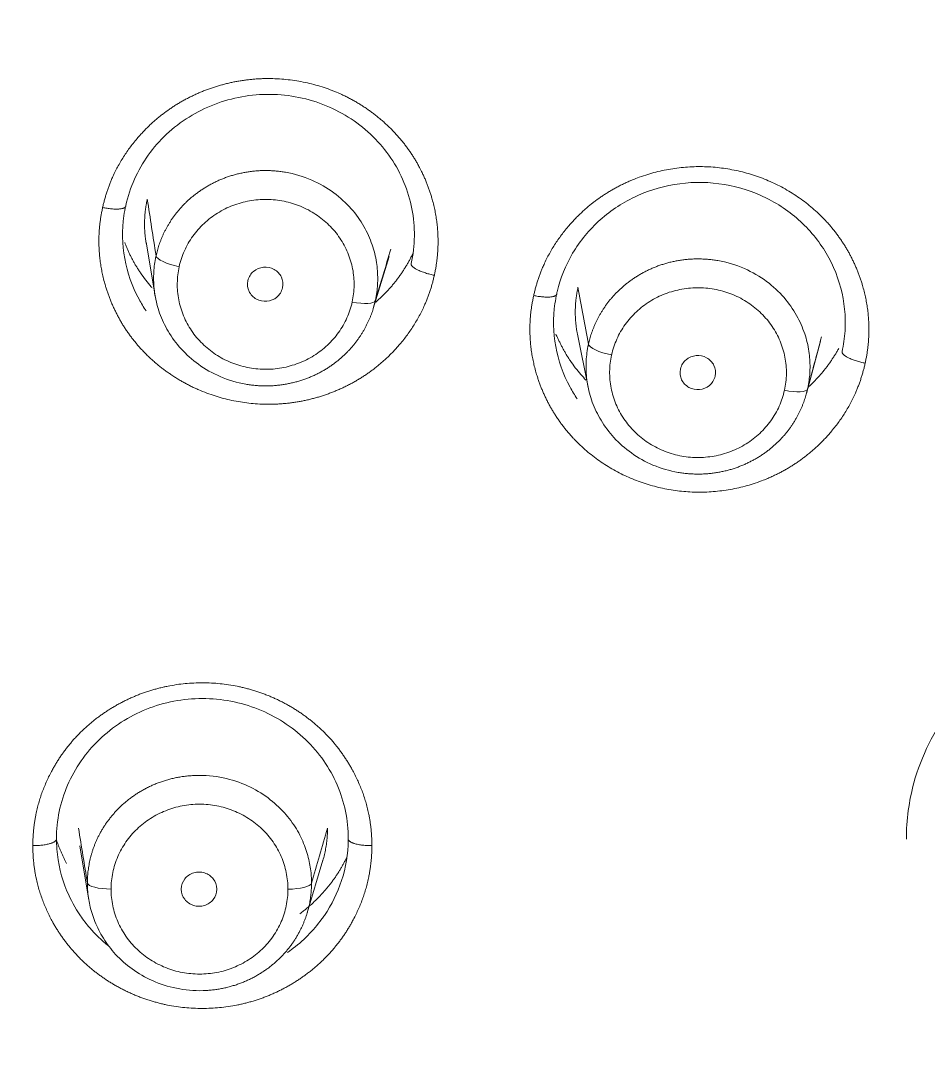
# Model space of a CAD drawing. Extents: x 19821 to 22981, y -91 to 2224.
# Drawn here: x 20704.32 to 20715.81, y 1210.34 to 1223.52 of the extents above; entities that cross this region are included whole.
import ezdxf

# ---------------------------------------------------------------- set-up
doc = ezdxf.new("R2010")
doc.units = 0
doc.header["$LTSCALE"] = 10
doc.header["$MEASUREMENT"] = 0
doc.layers.add('1', color=7, linetype='CONTINUOUS')

msp = doc.modelspace()

# ---------------------------------------------------------------- linework, layer by layer
at = {"layer": '1', "color": 7, "linetype": 'Continuous', "lineweight": 18}
for p, q in [((20705.91, 1220.718), (20706.025, 1220.041)), ((20708.787, 1219.88), (20708.987, 1220.539)), ((20711.373, 1219.554), (20711.508, 1218.884)), ((20714.273, 1218.804), (20714.45, 1219.465)), ((20705.072, 1213.069), (20705.187, 1212.382)), ((20707.95, 1212.22), (20708.151, 1212.888))]:
    msp.add_line(p, q, dxfattribs=at)
for centre, major_axis, ratio, start_param, end_param in [((20744.931, 1212.861), (62.577, 0), 0.961262, 0, 3.141593), ((20744.931, 1212.247), (-60.5, 0), 0.961262, 4.72417, 7.004197), ((20744.931, 1212.384), (60, 0), 0.961262, 1.582577, 4.712389), ((20744.931, 1212.384), (-59.925, 0), 0.961262, 4.712389, 7.853982), ((20706.33, 1220.492), (-0.293, 0.065), 0.269632, 0.104653, 1.630252), ((20708.521, 1220.044), (0.293, -0.065), 0.269584, 4.772093, 6.262793), ((20711.805, 1219.373), (-0.293, 0.065), 0.269639, 0.113299, 1.630275), ((20713.994, 1218.926), (0.293, -0.065), 0.269589, 4.772001, 6.271535), ((20705.468, 1212.605), (-0.3, 0), 0.275662, 0.045106, 1.570702), ((20707.707, 1212.605), (0.3, 0), 0.275614, 4.712542, 6.203247)]:
    msp.add_ellipse(centre, major_axis=major_axis, ratio=ratio, start_param=start_param, end_param=end_param, dxfattribs=at)
at = {"layer": '1', "color": 7, "linetype": 'Continuous', "lineweight": 13}
for centre, major_axis, start_param, end_param in [((20744.931, 1212.541), (61.963, 0), 1.570796, 3.141593), ((20744.931, 1212.247), (59.425, 0), 1.570796, 4.70194), ((20744.931, 1212.247), (57.948, 0), 1.579187, 4.712389), ((20744.931, 1212.291), (57.403, 0), 1.579486, 4.712389)]:
    msp.add_ellipse(centre, major_axis=major_axis, ratio=0.961262, start_param=start_param, end_param=end_param, dxfattribs=at)
at = {"layer": '1', "color": 7, "linetype": 'Continuous', "lineweight": 18}
for points, knots in [([(20682.032, 1218.028), (20682.032, 1219.263), (20682.071, 1220.483), (20682.223, 1222.886), (20682.335, 1224.071), (20682.627, 1226.401), (20682.806, 1227.546), (20683.225, 1229.796), (20683.464, 1230.9), (20683.999, 1233.064), (20684.293, 1234.124), (20684.931, 1236.198), (20685.275, 1237.212), (20686.005, 1239.192), (20686.391, 1240.159), (20687.201, 1242.044), (20687.625, 1242.962), (20688.505, 1244.75), (20688.961, 1245.62), (20689.899, 1247.311), (20690.381, 1248.132), (20691.368, 1249.726), (20691.873, 1250.499), (20692.899, 1251.997), (20693.42, 1252.723), (20694.476, 1254.126), (20695.01, 1254.805), (20696.086, 1256.116), (20696.629, 1256.749), (20697.718, 1257.971), (20698.265, 1258.56), (20699.087, 1259.41), (20699.497, 1259.828), (20699.976, 1260.301), (20700.216, 1260.534), (20700.335, 1260.65), (20700.395, 1260.708), (20700.425, 1260.736), (20700.44, 1260.751), (20700.447, 1260.758), (20700.451, 1260.762), (20700.453, 1260.763), (20700.454, 1260.764), (20700.454, 1260.765), (20700.454, 1260.765), (20700.455, 1260.765), (20700.455, 1260.765), (20701.928, 1262.181), (20703.472, 1263.524), (20706.686, 1266.053), (20708.356, 1267.239), (20711.804, 1269.445), (20713.582, 1270.464), (20717.228, 1272.327), (20719.096, 1273.171), (20722.903, 1274.676), (20724.843, 1275.337), (20728.773, 1276.474), (20730.764, 1276.949), (20734.778, 1277.709), (20736.802, 1277.995), (20740.862, 1278.375), (20742.898, 1278.47), (20744.931, 1278.47)], [0, 0, 0, 0, 0.03125, 0.03125, 0.0625, 0.0625, 0.09375, 0.09375, 0.125, 0.125, 0.15625, 0.15625, 0.1875, 0.1875, 0.21875, 0.21875, 0.25, 0.25, 0.28125, 0.28125, 0.3125, 0.3125, 0.34375, 0.34375, 0.375, 0.375, 0.40625, 0.40625, 0.4375, 0.4375, 0.46875, 0.46875, 0.484375, 0.492188, 0.496094, 0.498047, 0.499023, 0.499512, 0.499756, 0.499878, 0.499939, 0.499969, 0.499985, 0.499992, 0.499996, 0.499996, 0.5, 0.5, 0.5625, 0.5625, 0.625, 0.625, 0.6875, 0.6875, 0.75, 0.75, 0.8125, 0.8125, 0.875, 0.875, 0.9375, 0.9375, 1, 1, 1, 1]), ([(20705.654, 1221.185), (20705.679, 1221.299), (20705.716, 1221.41), (20705.811, 1221.623), (20705.87, 1221.726), (20706.007, 1221.917), (20706.085, 1222.007), (20706.258, 1222.169), (20706.353, 1222.242), (20706.556, 1222.369), (20706.664, 1222.422), (20706.888, 1222.509), (20707.005, 1222.541), (20707.243, 1222.584), (20707.364, 1222.594), (20707.606, 1222.591), (20707.726, 1222.578), (20707.963, 1222.53), (20708.079, 1222.495), (20708.301, 1222.403), (20708.407, 1222.347), (20708.607, 1222.216), (20708.7, 1222.14), (20708.868, 1221.974), (20708.944, 1221.883), (20709.076, 1221.688), (20709.132, 1221.585), (20709.221, 1221.369), (20709.255, 1221.257), (20709.299, 1221.028), (20709.31, 1220.912), (20709.307, 1220.679), (20709.293, 1220.563), (20709.268, 1220.45)], [0, 0, 0, 0, 0.0625, 0.0625, 0.125, 0.125, 0.1875, 0.1875, 0.25, 0.25, 0.3125, 0.3125, 0.375, 0.375, 0.4375, 0.4375, 0.5, 0.5, 0.5625, 0.5625, 0.625, 0.625, 0.6875, 0.6875, 0.75, 0.75, 0.8125, 0.8125, 0.875, 0.875, 0.9375, 0.9375, 1, 1, 1, 1]), ([(20708.813, 1219.978), (20708.814, 1219.984), (20708.817, 1219.995), (20708.82, 1220.012), (20708.823, 1220.029), (20708.826, 1220.046), (20708.838, 1220.119), (20708.849, 1220.259), (20708.834, 1220.47), (20708.778, 1220.696), (20708.673, 1220.928), (20708.512, 1221.155), (20708.289, 1221.358), (20708.007, 1221.521), (20707.771, 1221.591), (20707.618, 1221.615), (20707.559, 1221.621), (20707.501, 1221.626), (20707.443, 1221.627), (20707.385, 1221.627), (20707.328, 1221.625), (20707.272, 1221.62), (20707.217, 1221.613), (20707.162, 1221.604), (20707.109, 1221.594), (20707.056, 1221.581), (20707.004, 1221.567), (20706.954, 1221.551), (20706.905, 1221.533), (20706.857, 1221.514), (20706.81, 1221.493), (20706.764, 1221.471), (20706.72, 1221.448), (20706.677, 1221.423), (20706.636, 1221.398), (20706.596, 1221.371), (20706.557, 1221.343), (20706.52, 1221.315), (20706.484, 1221.285), (20706.449, 1221.255), (20706.416, 1221.224), (20706.385, 1221.192), (20706.355, 1221.16), (20706.326, 1221.127), (20706.299, 1221.094), (20706.273, 1221.061), (20706.248, 1221.027), (20706.225, 1220.993), (20706.203, 1220.958), (20706.183, 1220.924), (20706.164, 1220.889), (20706.146, 1220.855), (20706.129, 1220.82), (20706.114, 1220.786), (20706.099, 1220.751), (20706.086, 1220.717), (20706.074, 1220.683), (20706.063, 1220.649), (20706.054, 1220.615), (20706.045, 1220.581), (20706.04, 1220.559), (20706.037, 1220.548)], [0, 0, 0, 0, 0.004118, 0.008173, 0.012166, 0.016096, 0.019964, 0.064382, 0.113601, 0.167619, 0.226433, 0.290042, 0.358442, 0.43163, 0.509603, 0.522984, 0.536244, 0.549383, 0.562401, 0.575299, 0.588075, 0.600731, 0.613266, 0.62568, 0.637973, 0.650146, 0.662197, 0.674128, 0.685938, 0.697626, 0.709194, 0.720641, 0.731968, 0.743173, 0.754257, 0.765221, 0.776063, 0.786785, 0.797385, 0.807865, 0.818224, 0.828462, 0.838578, 0.848574, 0.858449, 0.868204, 0.877837, 0.887349, 0.89674, 0.90601, 0.91516, 0.924188, 0.933096, 0.941882, 0.950547, 0.959092, 0.967516, 0.975818, 0.984, 0.99206, 1, 1, 1, 1]), ([(20711.112, 1220.071), (20711.113, 1220.078), (20711.154, 1220.256), (20711.291, 1220.598), (20711.642, 1221.024), (20712.117, 1221.332), (20712.666, 1221.489), (20713.239, 1221.478), (20713.782, 1221.302), (20714.244, 1220.977), (20714.583, 1220.533), (20714.766, 1220.01), (20714.774, 1219.599), (20714.733, 1219.376), (20714.724, 1219.334)], [0, 0, 0, 0, 0.004006, 0.097881, 0.195244, 0.292934, 0.390567, 0.488215, 0.58585, 0.683515, 0.781115, 0.878793, 0.976719, 1, 1, 1, 1]), ([(20705.912, 1220.703), (20705.911, 1220.71), (20705.909, 1220.723), (20705.906, 1220.743), (20705.904, 1220.763), (20705.901, 1220.783), (20705.899, 1220.803), (20705.897, 1220.824), (20705.895, 1220.844), (20705.894, 1220.864), (20705.893, 1220.885), (20705.892, 1220.905), (20705.892, 1220.925), (20705.892, 1220.945), (20705.892, 1220.966), (20705.892, 1220.986), (20705.893, 1221.006), (20705.894, 1221.026), (20705.895, 1221.046), (20705.896, 1221.066), (20705.898, 1221.086), (20705.9, 1221.106), (20705.902, 1221.126), (20705.905, 1221.146), (20705.908, 1221.166), (20705.911, 1221.185), (20705.914, 1221.205), (20705.918, 1221.225), (20705.922, 1221.244), (20705.925, 1221.257), (20705.926, 1221.264)], [0, 0, 0, 0, 0.034651, 0.070942, 0.107191, 0.143399, 0.179566, 0.215691, 0.251775, 0.287817, 0.323818, 0.359778, 0.395697, 0.431574, 0.46741, 0.503205, 0.538958, 0.57467, 0.610341, 0.645971, 0.681559, 0.717106, 0.752612, 0.788077, 0.823501, 0.858883, 0.894224, 0.929524, 0.964782, 1, 1, 1, 1]), ([(20705.912, 1219.849), (20705.879, 1219.897), (20705.754, 1220.104), (20705.612, 1220.507), (20705.604, 1220.919), (20705.644, 1221.142), (20705.654, 1221.185)], [0, 0, 0, 0, 0.123085, 0.514038, 0.905951, 1, 1, 1, 1]), ([(20705.641, 1220.715), (20705.645, 1220.704), (20705.655, 1220.679), (20705.671, 1220.641), (20705.688, 1220.601), (20705.707, 1220.561), (20705.727, 1220.521), (20705.748, 1220.482), (20705.769, 1220.444), (20705.792, 1220.405), (20705.816, 1220.368), (20705.873, 1220.28), (20705.931, 1220.205), (20705.983, 1220.145), (20705.986, 1220.142)], [0, 0, 0, 0, 0.054255, 0.119519, 0.184936, 0.250505, 0.316226, 0.3821, 0.448126, 0.514305, 0.580635, 0.647119, 0.979977, 1, 1, 1, 1]), ([(20706.037, 1220.548), (20706.036, 1220.543), (20706.033, 1220.532), (20706.03, 1220.515), (20706.027, 1220.498), (20706.024, 1220.481), (20706.012, 1220.404), (20706.001, 1220.26), (20706.018, 1220.043), (20706.078, 1219.814), (20706.186, 1219.581), (20706.35, 1219.358), (20706.572, 1219.16), (20706.85, 1219.003), (20707.082, 1218.934), (20707.232, 1218.911), (20707.291, 1218.905), (20707.349, 1218.9), (20707.407, 1218.899), (20707.464, 1218.899), (20707.521, 1218.901), (20707.577, 1218.906), (20707.632, 1218.913), (20707.687, 1218.922), (20707.74, 1218.932), (20707.793, 1218.945), (20707.844, 1218.959), (20707.895, 1218.975), (20707.944, 1218.992), (20707.992, 1219.012), (20708.039, 1219.032), (20708.085, 1219.054), (20708.129, 1219.077), (20708.172, 1219.102), (20708.213, 1219.127), (20708.253, 1219.154), (20708.292, 1219.182), (20708.329, 1219.21), (20708.365, 1219.24), (20708.4, 1219.27), (20708.433, 1219.301), (20708.464, 1219.333), (20708.494, 1219.365), (20708.523, 1219.398), (20708.551, 1219.431), (20708.577, 1219.464), (20708.601, 1219.498), (20708.624, 1219.532), (20708.646, 1219.567), (20708.667, 1219.601), (20708.686, 1219.636), (20708.704, 1219.67), (20708.721, 1219.705), (20708.736, 1219.74), (20708.751, 1219.774), (20708.764, 1219.809), (20708.776, 1219.843), (20708.787, 1219.877), (20708.796, 1219.911), (20708.805, 1219.944), (20708.81, 1219.967), (20708.813, 1219.978)], [0, 0, 0, 0, 0.00393, 0.007893, 0.011888, 0.015916, 0.019977, 0.066354, 0.116973, 0.17183, 0.230923, 0.294249, 0.361804, 0.433585, 0.509587, 0.522939, 0.536172, 0.549285, 0.562279, 0.575152, 0.587907, 0.600541, 0.613056, 0.625451, 0.637727, 0.649883, 0.661919, 0.673836, 0.685633, 0.697311, 0.708868, 0.720307, 0.731625, 0.742824, 0.753904, 0.764864, 0.775704, 0.786424, 0.797026, 0.807507, 0.817869, 0.828111, 0.838234, 0.848237, 0.858121, 0.867885, 0.877529, 0.887054, 0.89646, 0.905745, 0.914912, 0.923959, 0.932886, 0.941693, 0.950381, 0.95895, 0.967399, 0.975729, 0.983939, 0.992029, 1, 1, 1, 1]), ([(20708.817, 1219.958), (20708.818, 1219.959), (20708.825, 1219.965), (20708.838, 1219.976), (20708.855, 1219.992), (20708.872, 1220.008), (20708.89, 1220.024), (20708.906, 1220.04), (20708.923, 1220.057), (20708.939, 1220.074), (20708.955, 1220.09), (20708.971, 1220.107), (20708.987, 1220.125), (20709.002, 1220.142), (20709.018, 1220.16), (20709.033, 1220.177), (20709.047, 1220.195), (20709.062, 1220.213), (20709.076, 1220.231), (20709.09, 1220.249), (20709.104, 1220.268), (20709.117, 1220.286), (20709.131, 1220.305), (20709.144, 1220.324), (20709.157, 1220.342), (20709.169, 1220.361), (20709.181, 1220.381), (20709.193, 1220.4), (20709.205, 1220.419), (20709.217, 1220.439), (20709.228, 1220.458), (20709.239, 1220.478), (20709.25, 1220.498), (20709.26, 1220.518), (20709.27, 1220.538), (20709.28, 1220.557), (20709.286, 1220.569), (20709.289, 1220.575)], [0, 0, 0, 0, 0.004669, 0.03462, 0.064537, 0.094419, 0.124266, 0.154079, 0.183858, 0.213601, 0.243311, 0.272985, 0.302625, 0.332231, 0.361801, 0.391337, 0.420839, 0.450306, 0.479738, 0.509136, 0.538499, 0.567827, 0.597121, 0.62638, 0.655605, 0.684795, 0.71395, 0.74307, 0.772156, 0.801207, 0.830224, 0.859206, 0.888153, 0.917065, 0.945943, 0.974786, 1, 1, 1, 1]), ([(20714.287, 1218.86), (20714.288, 1218.866), (20714.291, 1218.878), (20714.294, 1218.895), (20714.297, 1218.912), (20714.3, 1218.929), (20714.312, 1219), (20714.323, 1219.137), (20714.309, 1219.345), (20714.255, 1219.569), (20714.152, 1219.801), (20713.992, 1220.029), (20713.77, 1220.235), (20713.486, 1220.4), (20713.247, 1220.472), (20713.092, 1220.496), (20713.034, 1220.502), (20712.975, 1220.506), (20712.917, 1220.508), (20712.86, 1220.508), (20712.803, 1220.505), (20712.747, 1220.5), (20712.692, 1220.494), (20712.637, 1220.485), (20712.584, 1220.474), (20712.531, 1220.462), (20712.479, 1220.447), (20712.429, 1220.431), (20712.38, 1220.414), (20712.332, 1220.394), (20712.285, 1220.374), (20712.239, 1220.352), (20712.195, 1220.328), (20712.152, 1220.304), (20712.111, 1220.278), (20712.071, 1220.251), (20712.032, 1220.224), (20711.995, 1220.195), (20711.959, 1220.166), (20711.925, 1220.135), (20711.892, 1220.104), (20711.86, 1220.073), (20711.83, 1220.04), (20711.801, 1220.008), (20711.774, 1219.975), (20711.748, 1219.941), (20711.724, 1219.907), (20711.7, 1219.873), (20711.679, 1219.839), (20711.658, 1219.804), (20711.639, 1219.77), (20711.621, 1219.735), (20711.604, 1219.701), (20711.589, 1219.666), (20711.575, 1219.632), (20711.562, 1219.597), (20711.55, 1219.563), (20711.539, 1219.529), (20711.529, 1219.495), (20711.52, 1219.462), (20711.515, 1219.44), (20711.512, 1219.429)], [0, 0, 0, 0, 0.004261, 0.008394, 0.012398, 0.016275, 0.020023, 0.063382, 0.111845, 0.165408, 0.224069, 0.287823, 0.356668, 0.430599, 0.509612, 0.522989, 0.536244, 0.54938, 0.562394, 0.575288, 0.588061, 0.600714, 0.613245, 0.625657, 0.637947, 0.650117, 0.662166, 0.674094, 0.685902, 0.697589, 0.709155, 0.7206, 0.731925, 0.743129, 0.754212, 0.765175, 0.776017, 0.786738, 0.797338, 0.807818, 0.818177, 0.828415, 0.838533, 0.848529, 0.858405, 0.868161, 0.877795, 0.887309, 0.896702, 0.905974, 0.915126, 0.924157, 0.933067, 0.941856, 0.950525, 0.959072, 0.967499, 0.975806, 0.983991, 0.992056, 1, 1, 1, 1]), ([(20711.369, 1218.735), (20711.337, 1218.783), (20711.211, 1218.99), (20711.07, 1219.394), (20711.062, 1219.805), (20711.102, 1220.028), (20711.112, 1220.071)], [0, 0, 0, 0, 0.123662, 0.514519, 0.906362, 1, 1, 1, 1]), ([(20711.374, 1219.547), (20711.374, 1219.547), (20711.373, 1219.554), (20711.37, 1219.568), (20711.366, 1219.588), (20711.363, 1219.608), (20711.36, 1219.629), (20711.357, 1219.649), (20711.355, 1219.669), (20711.353, 1219.689), (20711.351, 1219.71), (20711.349, 1219.73), (20711.348, 1219.75), (20711.347, 1219.77), (20711.346, 1219.791), (20711.346, 1219.811), (20711.345, 1219.831), (20711.346, 1219.851), (20711.346, 1219.872), (20711.347, 1219.892), (20711.348, 1219.912), (20711.349, 1219.932), (20711.35, 1219.952), (20711.352, 1219.972), (20711.354, 1219.992), (20711.356, 1220.012), (20711.359, 1220.032), (20711.362, 1220.051), (20711.365, 1220.071), (20711.368, 1220.091), (20711.372, 1220.11), (20711.376, 1220.13), (20711.379, 1220.143), (20711.38, 1220.149)], [0, 0, 0, 0, 0.000765, 0.03463, 0.068456, 0.102244, 0.135994, 0.169705, 0.203377, 0.237011, 0.270607, 0.304165, 0.337684, 0.371164, 0.404606, 0.43801, 0.471375, 0.504702, 0.537991, 0.571241, 0.604452, 0.637626, 0.670761, 0.703857, 0.736915, 0.769935, 0.802917, 0.83586, 0.868765, 0.901631, 0.934459, 0.967249, 1, 1, 1, 1]), ([(20711.101, 1219.555), (20711.104, 1219.547), (20711.113, 1219.525), (20711.129, 1219.491), (20711.148, 1219.451), (20711.167, 1219.411), (20711.188, 1219.372), (20711.21, 1219.334), (20711.232, 1219.295), (20711.256, 1219.257), (20711.313, 1219.17), (20711.387, 1219.074), (20711.458, 1218.996), (20711.48, 1218.973)], [0, 0, 0, 0, 0.037461, 0.100649, 0.163986, 0.227474, 0.291113, 0.354903, 0.418843, 0.482933, 0.547175, 0.867774, 1, 1, 1, 1]), ([(20711.512, 1219.429), (20711.511, 1219.423), (20711.509, 1219.412), (20711.506, 1219.396), (20711.502, 1219.379), (20711.499, 1219.362), (20711.487, 1219.283), (20711.476, 1219.136), (20711.495, 1218.916), (20711.556, 1218.686), (20711.667, 1218.454), (20711.832, 1218.233), (20712.054, 1218.037), (20712.33, 1217.883), (20712.558, 1217.816), (20712.707, 1217.793), (20712.766, 1217.787), (20712.824, 1217.783), (20712.882, 1217.781), (20712.939, 1217.781), (20712.996, 1217.784), (20713.052, 1217.788), (20713.107, 1217.795), (20713.162, 1217.804), (20713.215, 1217.815), (20713.268, 1217.827), (20713.319, 1217.841), (20713.369, 1217.857), (20713.419, 1217.875), (20713.467, 1217.894), (20713.514, 1217.915), (20713.559, 1217.937), (20713.603, 1217.96), (20713.646, 1217.984), (20713.688, 1218.01), (20713.728, 1218.037), (20713.766, 1218.064), (20713.804, 1218.093), (20713.84, 1218.123), (20713.874, 1218.153), (20713.907, 1218.184), (20713.939, 1218.215), (20713.969, 1218.248), (20713.997, 1218.28), (20714.025, 1218.313), (20714.051, 1218.347), (20714.075, 1218.381), (20714.098, 1218.415), (20714.12, 1218.449), (20714.141, 1218.484), (20714.16, 1218.518), (20714.178, 1218.553), (20714.195, 1218.588), (20714.21, 1218.622), (20714.225, 1218.657), (20714.238, 1218.691), (20714.25, 1218.725), (20714.261, 1218.759), (20714.27, 1218.793), (20714.279, 1218.827), (20714.284, 1218.849), (20714.287, 1218.86)], [0, 0, 0, 0, 0.003868, 0.007805, 0.01181, 0.015885, 0.020029, 0.067453, 0.118817, 0.17412, 0.233359, 0.296531, 0.363634, 0.434665, 0.50962, 0.522975, 0.536211, 0.549327, 0.562323, 0.575199, 0.587955, 0.600592, 0.613109, 0.625506, 0.637783, 0.64994, 0.661978, 0.673896, 0.685694, 0.697372, 0.708931, 0.72037, 0.731689, 0.742888, 0.753967, 0.764927, 0.775767, 0.786487, 0.797088, 0.807568, 0.817929, 0.82817, 0.838292, 0.848293, 0.858175, 0.867937, 0.87758, 0.887103, 0.896505, 0.905789, 0.914952, 0.923996, 0.932919, 0.941724, 0.950408, 0.958973, 0.967418, 0.975743, 0.983948, 0.992034, 1, 1, 1, 1]), ([(20714.297, 1218.883), (20714.302, 1218.887), (20714.312, 1218.897), (20714.328, 1218.912), (20714.344, 1218.928), (20714.361, 1218.945), (20714.377, 1218.961), (20714.394, 1218.978), (20714.409, 1218.995), (20714.425, 1219.012), (20714.441, 1219.03), (20714.456, 1219.047), (20714.471, 1219.065), (20714.485, 1219.083), (20714.5, 1219.101), (20714.514, 1219.119), (20714.528, 1219.137), (20714.542, 1219.155), (20714.555, 1219.174), (20714.569, 1219.192), (20714.582, 1219.211), (20714.594, 1219.23), (20714.607, 1219.249), (20714.619, 1219.268), (20714.631, 1219.287), (20714.643, 1219.307), (20714.655, 1219.326), (20714.666, 1219.346), (20714.675, 1219.362), (20714.68, 1219.371), (20714.682, 1219.374)], [0, 0, 0, 0, 0.029363, 0.066598, 0.103792, 0.140944, 0.178054, 0.215122, 0.252149, 0.289133, 0.326076, 0.362977, 0.399836, 0.436653, 0.473429, 0.510162, 0.546854, 0.583504, 0.620112, 0.656678, 0.693202, 0.729685, 0.766125, 0.802524, 0.838881, 0.875196, 0.911469, 0.9477, 0.983889, 1, 1, 1, 1]), ([(20718.326, 1215.901), (20718.194, 1215.916), (20717.702, 1215.929), (20716.876, 1215.578), (20716.051, 1214.866), (20715.616, 1213.983), (20715.539, 1213.402), (20715.538, 1213.156)], [0, 0, 0, 0, 0.08817, 0.336361, 0.584546, 0.832022, 1, 1, 1, 1]), ([(20704.776, 1213.16), (20704.776, 1213.276), (20704.788, 1213.392), (20704.835, 1213.62), (20704.871, 1213.732), (20704.963, 1213.947), (20705.02, 1214.05), (20705.155, 1214.243), (20705.232, 1214.333), (20705.403, 1214.498), (20705.497, 1214.572), (20705.698, 1214.701), (20705.805, 1214.756), (20706.028, 1214.846), (20706.144, 1214.88), (20706.382, 1214.925), (20706.503, 1214.937), (20706.744, 1214.937), (20706.865, 1214.926), (20707.102, 1214.881), (20707.219, 1214.847), (20707.442, 1214.758), (20707.549, 1214.703), (20707.75, 1214.574), (20707.844, 1214.5), (20708.015, 1214.336), (20708.093, 1214.246), (20708.227, 1214.053), (20708.284, 1213.95), (20708.377, 1213.735), (20708.412, 1213.623), (20708.459, 1213.395), (20708.471, 1213.279), (20708.471, 1213.163)], [0, 0, 0, 0, 0.0625, 0.0625, 0.125, 0.125, 0.1875, 0.1875, 0.25, 0.25, 0.3125, 0.3125, 0.375, 0.375, 0.4375, 0.4375, 0.5, 0.5, 0.5625, 0.5625, 0.625, 0.625, 0.6875, 0.6875, 0.75, 0.75, 0.8125, 0.8125, 0.875, 0.875, 0.9375, 0.9375, 1, 1, 1, 1]), ([(20708.006, 1212.598), (20708.006, 1212.604), (20708.006, 1212.616), (20708.006, 1212.633), (20708.005, 1212.65), (20708.004, 1212.667), (20708, 1212.741), (20707.981, 1212.88), (20707.92, 1213.083), (20707.817, 1213.294), (20707.664, 1213.5), (20707.457, 1213.689), (20707.196, 1213.844), (20706.884, 1213.946), (20706.638, 1213.968), (20706.483, 1213.96), (20706.424, 1213.955), (20706.366, 1213.948), (20706.309, 1213.938), (20706.253, 1213.926), (20706.198, 1213.912), (20706.144, 1213.896), (20706.092, 1213.879), (20706.04, 1213.859), (20705.99, 1213.838), (20705.941, 1213.815), (20705.894, 1213.791), (20705.848, 1213.765), (20705.804, 1213.738), (20705.761, 1213.71), (20705.719, 1213.68), (20705.68, 1213.649), (20705.641, 1213.618), (20705.605, 1213.585), (20705.57, 1213.552), (20705.536, 1213.518), (20705.505, 1213.483), (20705.474, 1213.447), (20705.446, 1213.411), (20705.418, 1213.375), (20705.393, 1213.338), (20705.369, 1213.301), (20705.346, 1213.263), (20705.325, 1213.225), (20705.306, 1213.188), (20705.288, 1213.15), (20705.271, 1213.112), (20705.256, 1213.074), (20705.242, 1213.036), (20705.229, 1212.998), (20705.218, 1212.96), (20705.208, 1212.923), (20705.199, 1212.886), (20705.192, 1212.849), (20705.185, 1212.812), (20705.18, 1212.776), (20705.175, 1212.74), (20705.172, 1212.705), (20705.17, 1212.67), (20705.168, 1212.635), (20705.168, 1212.612), (20705.168, 1212.601)], [0, 0, 0, 0, 0.004118, 0.008173, 0.012166, 0.016096, 0.019964, 0.064382, 0.113601, 0.167619, 0.226433, 0.290042, 0.358442, 0.43163, 0.509603, 0.522984, 0.536244, 0.549383, 0.562401, 0.575299, 0.588075, 0.600731, 0.613266, 0.62568, 0.637973, 0.650146, 0.662197, 0.674128, 0.685938, 0.697626, 0.709194, 0.720641, 0.731968, 0.743173, 0.754257, 0.765221, 0.776063, 0.786785, 0.797385, 0.807865, 0.818224, 0.828462, 0.838578, 0.848574, 0.85845, 0.868204, 0.877837, 0.887349, 0.89674, 0.90601, 0.91516, 0.924188, 0.933096, 0.941882, 0.950547, 0.959092, 0.967516, 0.975818, 0.984, 0.99206, 1, 1, 1, 1]), ([(20708.208, 1213.294), (20708.208, 1213.282), (20708.208, 1213.257), (20708.207, 1213.22), (20708.204, 1213.182), (20708.201, 1213.145), (20708.197, 1213.108), (20708.191, 1213.07), (20708.185, 1213.033), (20708.178, 1212.996), (20708.17, 1212.959), (20708.16, 1212.922), (20708.152, 1212.893), (20708.148, 1212.877), (20708.146, 1212.872)], [0, 0, 0, 0, 0.086963, 0.174118, 0.261464, 0.349003, 0.436733, 0.524655, 0.612768, 0.701073, 0.78957, 0.878258, 0.967138, 1, 1, 1, 1]), ([(20705.08, 1212.185), (20705.012, 1212.284), (20704.867, 1212.551), (20704.785, 1212.89), (20704.776, 1213.116), (20704.776, 1213.16)], [0, 0, 0, 0, 0.34327, 0.87305, 1, 1, 1, 1]), ([(20704.78, 1213.134), (20704.781, 1213.131), (20704.786, 1213.116), (20704.796, 1213.088), (20704.811, 1213.05), (20704.826, 1213.012), (20704.842, 1212.974), (20704.859, 1212.936), (20704.877, 1212.899), (20704.892, 1212.869), (20704.901, 1212.852), (20704.904, 1212.847)], [0, 0, 0, 0, 0.025547, 0.155945, 0.286634, 0.417612, 0.54888, 0.680438, 0.812285, 0.944423, 1, 1, 1, 1]), ([(20708.471, 1213.163), (20708.471, 1213.157), (20708.47, 1212.976), (20708.414, 1212.633), (20708.262, 1212.325), (20708.169, 1212.189)], [0, 0, 0, 0, 0.018045, 0.524206, 1, 1, 1, 1]), ([(20707.856, 1212.209), (20707.873, 1212.222), (20707.896, 1212.239), (20707.924, 1212.262), (20707.942, 1212.276), (20707.96, 1212.291), (20707.977, 1212.306), (20707.995, 1212.321), (20708.012, 1212.336), (20708.029, 1212.352), (20708.045, 1212.368), (20708.062, 1212.383), (20708.078, 1212.399), (20708.094, 1212.416), (20708.11, 1212.432), (20708.126, 1212.448), (20708.141, 1212.465), (20708.156, 1212.482), (20708.171, 1212.499), (20708.186, 1212.516), (20708.2, 1212.533), (20708.214, 1212.55), (20708.228, 1212.568), (20708.242, 1212.585), (20708.256, 1212.603), (20708.269, 1212.621), (20708.282, 1212.639), (20708.295, 1212.657), (20708.308, 1212.675), (20708.32, 1212.693), (20708.332, 1212.711), (20708.344, 1212.73), (20708.356, 1212.749), (20708.367, 1212.767), (20708.378, 1212.786), (20708.389, 1212.805), (20708.4, 1212.824), (20708.41, 1212.843), (20708.42, 1212.862), (20708.43, 1212.881), (20708.44, 1212.901), (20708.448, 1212.917), (20708.453, 1212.927), (20708.455, 1212.931)], [0, 0, 0, 0, 0.066227, 0.090486, 0.114711, 0.138903, 0.163061, 0.187185, 0.211276, 0.235334, 0.259358, 0.283349, 0.307306, 0.33123, 0.35512, 0.378976, 0.402799, 0.426589, 0.450345, 0.474067, 0.497756, 0.521412, 0.545033, 0.568622, 0.592176, 0.615698, 0.639185, 0.662639, 0.68606, 0.709447, 0.7328, 0.75612, 0.779406, 0.802658, 0.825877, 0.849063, 0.872215, 0.895333, 0.918418, 0.941469, 0.964486, 0.98747, 1, 1, 1, 1]), ([(20705.168, 1212.601), (20705.168, 1212.596), (20705.168, 1212.584), (20705.169, 1212.567), (20705.169, 1212.55), (20705.17, 1212.533), (20705.174, 1212.455), (20705.195, 1212.312), (20705.259, 1212.103), (20705.367, 1211.891), (20705.523, 1211.685), (20705.732, 1211.5), (20705.992, 1211.35), (20706.298, 1211.252), (20706.539, 1211.231), (20706.691, 1211.239), (20706.75, 1211.244), (20706.807, 1211.252), (20706.864, 1211.261), (20706.92, 1211.273), (20706.975, 1211.287), (20707.029, 1211.303), (20707.082, 1211.32), (20707.133, 1211.34), (20707.183, 1211.361), (20707.232, 1211.384), (20707.279, 1211.408), (20707.325, 1211.434), (20707.369, 1211.461), (20707.412, 1211.489), (20707.454, 1211.518), (20707.493, 1211.549), (20707.532, 1211.581), (20707.568, 1211.613), (20707.603, 1211.646), (20707.637, 1211.681), (20707.669, 1211.715), (20707.699, 1211.751), (20707.728, 1211.787), (20707.755, 1211.823), (20707.781, 1211.86), (20707.805, 1211.897), (20707.827, 1211.935), (20707.848, 1211.973), (20707.868, 1212.011), (20707.886, 1212.049), (20707.903, 1212.087), (20707.918, 1212.125), (20707.932, 1212.163), (20707.945, 1212.2), (20707.956, 1212.238), (20707.966, 1212.276), (20707.975, 1212.313), (20707.983, 1212.35), (20707.989, 1212.387), (20707.994, 1212.423), (20707.999, 1212.459), (20708.002, 1212.494), (20708.004, 1212.529), (20708.006, 1212.564), (20708.006, 1212.587), (20708.006, 1212.598)], [0, 0, 0, 0, 0.00393, 0.007893, 0.011888, 0.015916, 0.019977, 0.066354, 0.116973, 0.17183, 0.230923, 0.294249, 0.361804, 0.433585, 0.509587, 0.522939, 0.536172, 0.549285, 0.562279, 0.575152, 0.587907, 0.600541, 0.613056, 0.625451, 0.637727, 0.649883, 0.661919, 0.673836, 0.685633, 0.697311, 0.708868, 0.720307, 0.731625, 0.742824, 0.753904, 0.764864, 0.775704, 0.786424, 0.797026, 0.807507, 0.817869, 0.828111, 0.838234, 0.848237, 0.858121, 0.867885, 0.877529, 0.887054, 0.89646, 0.905745, 0.914912, 0.923958, 0.932886, 0.941693, 0.950381, 0.95895, 0.967399, 0.975729, 0.983939, 0.992029, 1, 1, 1, 1])]:
    msp.add_open_spline(points, degree=3, knots=knots, dxfattribs=at)
at = {"layer": '1', "color": 7, "linetype": 'Continuous', "lineweight": 13}
for points, degree, knots in [([(20705.361, 1221.159), (20705.449, 1221.56), (20705.809, 1222.062), (20706.112, 1222.348), (20706.465, 1222.569), (20706.859, 1222.72), (20707.067, 1222.758), (20707.487, 1222.833), (20708.33, 1222.661), (20708.684, 1222.425), (20708.857, 1222.309), (20709.151, 1222.018), (20709.379, 1221.678), (20709.457, 1221.487), (20709.534, 1221.299), (20709.649, 1220.701), (20709.561, 1220.3)], 2, [0, 0, 0, 0.125, 0.1875, 0.25, 0.3125, 0.375, 0.375, 0.5, 0.625, 0.625, 0.6875, 0.75, 0.8125, 0.8125, 0.875, 1, 1, 1]), ([(20710.819, 1220.043), (20710.907, 1220.445), (20711.268, 1220.947), (20711.571, 1221.233), (20711.748, 1221.344), (20712.105, 1221.567), (20712.948, 1221.717), (20713.782, 1221.546), (20714.487, 1221.08), (20714.718, 1220.737), (20714.832, 1220.568), (20714.91, 1220.377), (20714.988, 1220.19), (20715.106, 1219.589), (20715.016, 1219.186)], 2, [0, 0, 0, 0.125, 0.1875, 0.25, 0.25, 0.375, 0.5, 0.625, 0.75, 0.75, 0.8125, 0.8125, 0.875, 1, 1, 1]), ([(20706.33, 1220.409), (20706.345, 1220.478), (20706.368, 1220.546), (20706.426, 1220.675), (20706.461, 1220.737), (20706.544, 1220.853), (20706.592, 1220.907), (20706.697, 1221.005), (20706.754, 1221.05), (20706.877, 1221.126), (20706.942, 1221.159), (20707.079, 1221.211), (20707.149, 1221.231), (20707.293, 1221.256), (20707.367, 1221.262), (20707.513, 1221.261), (20707.586, 1221.253), (20707.73, 1221.223), (20707.8, 1221.202), (20707.935, 1221.146), (20707.999, 1221.112), (20708.12, 1221.032), (20708.176, 1220.987), (20708.278, 1220.886), (20708.324, 1220.831), (20708.404, 1220.712), (20708.438, 1220.65), (20708.492, 1220.519), (20708.513, 1220.451), (20708.54, 1220.312), (20708.546, 1220.242), (20708.544, 1220.101), (20708.536, 1220.031), (20708.521, 1219.962)], 3, [0, 0, 0, 0, 0.0625, 0.0625, 0.125, 0.125, 0.1875, 0.1875, 0.25, 0.25, 0.3125, 0.3125, 0.375, 0.375, 0.4375, 0.4375, 0.5, 0.5, 0.5625, 0.5625, 0.625, 0.625, 0.6875, 0.6875, 0.75, 0.75, 0.8125, 0.8125, 0.875, 0.875, 0.9375, 0.9375, 1, 1, 1, 1]), ([(20709.561, 1220.3), (20709.472, 1219.899), (20709.112, 1219.397), (20708.809, 1219.111), (20708.456, 1218.89), (20708.063, 1218.739), (20707.855, 1218.701), (20707.435, 1218.626), (20706.592, 1218.798), (20706.238, 1219.034), (20706.064, 1219.149), (20705.77, 1219.441), (20705.543, 1219.781), (20705.465, 1219.972), (20705.388, 1220.16), (20705.272, 1220.758), (20705.361, 1221.159)], 2, [0, 0, 0, 0.125, 0.1875, 0.25, 0.3125, 0.375, 0.375, 0.5, 0.625, 0.625, 0.6875, 0.75, 0.8125, 0.8125, 0.875, 1, 1, 1]), ([(20708.521, 1219.962), (20708.505, 1219.893), (20708.483, 1219.825), (20708.425, 1219.696), (20708.39, 1219.634), (20708.307, 1219.518), (20708.259, 1219.464), (20708.154, 1219.365), (20708.097, 1219.321), (20707.974, 1219.245), (20707.908, 1219.212), (20707.772, 1219.16), (20707.701, 1219.14), (20707.557, 1219.114), (20707.484, 1219.108), (20707.337, 1219.11), (20707.264, 1219.118), (20707.121, 1219.147), (20707.051, 1219.169), (20706.916, 1219.224), (20706.852, 1219.259), (20706.731, 1219.338), (20706.675, 1219.384), (20706.572, 1219.485), (20706.526, 1219.54), (20706.447, 1219.658), (20706.413, 1219.721), (20706.358, 1219.852), (20706.338, 1219.92), (20706.311, 1220.059), (20706.305, 1220.129), (20706.307, 1220.27), (20706.315, 1220.34), (20706.33, 1220.409)], 3, [0, 0, 0, 0, 0.0625, 0.0625, 0.125, 0.125, 0.1875, 0.1875, 0.25, 0.25, 0.3125, 0.3125, 0.375, 0.375, 0.4375, 0.4375, 0.5, 0.5, 0.5625, 0.5625, 0.625, 0.625, 0.6875, 0.6875, 0.75, 0.75, 0.8125, 0.8125, 0.875, 0.875, 0.9375, 0.9375, 1, 1, 1, 1]), ([(20711.805, 1219.29), (20711.821, 1219.359), (20711.843, 1219.427), (20711.901, 1219.556), (20711.936, 1219.618), (20712.019, 1219.734), (20712.067, 1219.788), (20712.172, 1219.886), (20712.229, 1219.931), (20712.352, 1220.007), (20712.417, 1220.04), (20712.553, 1220.092), (20712.624, 1220.112), (20712.768, 1220.137), (20712.841, 1220.143), (20712.988, 1220.141), (20713.061, 1220.134), (20713.204, 1220.104), (20713.274, 1220.083), (20713.409, 1220.027), (20713.473, 1219.993), (20713.594, 1219.913), (20713.65, 1219.868), (20713.752, 1219.767), (20713.798, 1219.712), (20713.878, 1219.594), (20713.912, 1219.531), (20713.966, 1219.4), (20713.987, 1219.332), (20714.013, 1219.194), (20714.02, 1219.123), (20714.018, 1218.982), (20714.009, 1218.912), (20713.994, 1218.843)], 3, [0, 0, 0, 0, 0.0625, 0.0625, 0.125, 0.125, 0.1875, 0.1875, 0.25, 0.25, 0.3125, 0.3125, 0.375, 0.375, 0.4375, 0.4375, 0.5, 0.5, 0.5625, 0.5625, 0.625, 0.625, 0.6875, 0.6875, 0.75, 0.75, 0.8125, 0.8125, 0.875, 0.875, 0.9375, 0.9375, 1, 1, 1, 1]), ([(20715.016, 1219.186), (20714.928, 1218.784), (20714.567, 1218.282), (20714.264, 1217.996), (20714.087, 1217.885), (20713.73, 1217.662), (20712.887, 1217.512), (20712.053, 1217.683), (20711.348, 1218.149), (20711.117, 1218.492), (20711.003, 1218.661), (20710.924, 1218.852), (20710.847, 1219.039), (20710.729, 1219.64), (20710.819, 1220.043)], 2, [0, 0, 0, 0.125, 0.1875, 0.25, 0.25, 0.375, 0.5, 0.625, 0.75, 0.75, 0.8125, 0.8125, 0.875, 1, 1, 1]), ([(20713.994, 1218.843), (20713.979, 1218.774), (20713.957, 1218.707), (20713.899, 1218.578), (20713.863, 1218.516), (20713.78, 1218.4), (20713.733, 1218.346), (20713.628, 1218.247), (20713.571, 1218.203), (20713.448, 1218.126), (20713.382, 1218.094), (20713.246, 1218.042), (20713.176, 1218.022), (20713.032, 1217.997), (20712.958, 1217.99), (20712.812, 1217.992), (20712.739, 1218), (20712.596, 1218.029), (20712.525, 1218.051), (20712.391, 1218.106), (20712.326, 1218.141), (20712.206, 1218.22), (20712.149, 1218.266), (20712.047, 1218.367), (20712.001, 1218.422), (20711.922, 1218.54), (20711.888, 1218.603), (20711.833, 1218.734), (20711.813, 1218.802), (20711.786, 1218.94), (20711.78, 1219.011), (20711.782, 1219.151), (20711.79, 1219.222), (20711.805, 1219.29)], 3, [0, 0, 0, 0, 0.0625, 0.0625, 0.125, 0.125, 0.1875, 0.1875, 0.25, 0.25, 0.3125, 0.3125, 0.375, 0.375, 0.4375, 0.4375, 0.5, 0.5, 0.5625, 0.5625, 0.625, 0.625, 0.6875, 0.6875, 0.75, 0.75, 0.8125, 0.8125, 0.875, 0.875, 0.9375, 0.9375, 1, 1, 1, 1]), ([(20704.477, 1213.073), (20704.477, 1213.484), (20704.72, 1214.047), (20704.954, 1214.387), (20705.252, 1214.674), (20705.604, 1214.9), (20705.799, 1214.979), (20706.194, 1215.137), (20707.056, 1215.136), (20707.453, 1214.976), (20707.648, 1214.898), (20707.998, 1214.671), (20708.295, 1214.385), (20708.412, 1214.213), (20708.528, 1214.044), (20708.771, 1213.483), (20708.77, 1213.073)], 2, [0, 0, 0, 0.125, 0.1875, 0.25, 0.3125, 0.375, 0.375, 0.5, 0.625, 0.625, 0.6875, 0.75, 0.8125, 0.8125, 0.875, 1, 1, 1]), ([(20705.468, 1212.522), (20705.468, 1212.593), (20705.475, 1212.663), (20705.504, 1212.801), (20705.525, 1212.869), (20705.581, 1212.999), (20705.616, 1213.061), (20705.697, 1213.179), (20705.744, 1213.233), (20705.848, 1213.333), (20705.905, 1213.378), (20706.026, 1213.456), (20706.091, 1213.489), (20706.227, 1213.543), (20706.297, 1213.564), (20706.441, 1213.591), (20706.514, 1213.598), (20706.661, 1213.598), (20706.734, 1213.591), (20706.878, 1213.564), (20706.948, 1213.543), (20707.084, 1213.489), (20707.149, 1213.456), (20707.27, 1213.378), (20707.327, 1213.333), (20707.431, 1213.233), (20707.478, 1213.179), (20707.559, 1213.061), (20707.594, 1212.999), (20707.65, 1212.869), (20707.671, 1212.801), (20707.7, 1212.663), (20707.707, 1212.593), (20707.707, 1212.522)], 3, [0, 0, 0, 0, 0.0625, 0.0625, 0.125, 0.125, 0.1875, 0.1875, 0.25, 0.25, 0.3125, 0.3125, 0.375, 0.375, 0.4375, 0.4375, 0.5, 0.5, 0.5625, 0.5625, 0.625, 0.625, 0.6875, 0.6875, 0.75, 0.75, 0.8125, 0.8125, 0.875, 0.875, 0.9375, 0.9375, 1, 1, 1, 1]), ([(20708.77, 1213.073), (20708.77, 1212.663), (20708.527, 1212.1), (20708.293, 1211.76), (20707.995, 1211.473), (20707.643, 1211.246), (20707.448, 1211.168), (20707.053, 1211.01), (20706.191, 1211.011), (20705.794, 1211.17), (20705.599, 1211.249), (20705.249, 1211.475), (20704.953, 1211.762), (20704.835, 1211.933), (20704.719, 1212.102), (20704.476, 1212.664), (20704.477, 1213.073)], 2, [0, 0, 0, 0.125, 0.1875, 0.25, 0.3125, 0.375, 0.375, 0.5, 0.625, 0.625, 0.6875, 0.75, 0.8125, 0.8125, 0.875, 1, 1, 1]), ([(20707.707, 1212.522), (20707.707, 1212.452), (20707.7, 1212.381), (20707.671, 1212.243), (20707.65, 1212.175), (20707.594, 1212.045), (20707.559, 1211.983), (20707.478, 1211.866), (20707.431, 1211.811), (20707.327, 1211.711), (20707.27, 1211.667), (20707.149, 1211.588), (20707.084, 1211.555), (20706.948, 1211.501), (20706.878, 1211.48), (20706.734, 1211.453), (20706.661, 1211.446), (20706.514, 1211.446), (20706.441, 1211.453), (20706.297, 1211.48), (20706.227, 1211.501), (20706.091, 1211.555), (20706.026, 1211.588), (20705.905, 1211.667), (20705.848, 1211.711), (20705.744, 1211.811), (20705.697, 1211.866), (20705.616, 1211.983), (20705.581, 1212.045), (20705.525, 1212.175), (20705.504, 1212.243), (20705.475, 1212.381), (20705.468, 1212.452), (20705.468, 1212.522)], 3, [0, 0, 0, 0, 0.0625, 0.0625, 0.125, 0.125, 0.1875, 0.1875, 0.25, 0.25, 0.3125, 0.3125, 0.375, 0.375, 0.4375, 0.4375, 0.5, 0.5, 0.5625, 0.5625, 0.625, 0.625, 0.6875, 0.6875, 0.75, 0.75, 0.8125, 0.8125, 0.875, 0.875, 0.9375, 0.9375, 1, 1, 1, 1]), ([(20705.427, 1211.808), (20705.344, 1211.876), (20705.22, 1211.996), (20705.116, 1212.132), (20705.08, 1212.185)], 3, [0, 0, 0, 0, 0.622275, 1, 1, 1, 1]), ([(20708.169, 1212.189), (20708.158, 1212.174), (20708.042, 1212.009), (20707.884, 1211.85), (20707.718, 1211.731), (20707.703, 1211.721)], 3, [0, 0, 0, 0, 0.081284, 0.92026, 1, 1, 1, 1])]:
    msp.add_open_spline(points, degree=degree, knots=knots, dxfattribs=at)
for points in [[(20705.926, 1221.264), (20705.963, 1221.025), (20706, 1220.787), (20706.037, 1220.548)], [(20709.011, 1220.633), (20708.978, 1220.524), (20708.912, 1220.306), (20708.846, 1220.087), (20708.813, 1219.978)], [(20711.38, 1220.149), (20711.424, 1219.909), (20711.468, 1219.669), (20711.512, 1219.429)], [(20714.463, 1219.519), (20714.434, 1219.409), (20714.375, 1219.19), (20714.316, 1218.97), (20714.287, 1218.86)], [(20705.168, 1212.601), (20705.13, 1212.832), (20705.093, 1213.063), (20705.055, 1213.294)], [(20708.006, 1212.598), (20708.04, 1212.714), (20708.107, 1212.946), (20708.175, 1213.178), (20708.208, 1213.294)]]:
    msp.add_open_spline(points, degree=3, dxfattribs=at)
for points, weights in [([(20705.654, 1221.185), (20705.662, 1221.133), (20705.539, 1221.122), (20705.361, 1221.159)], [1.19170600554, 0.942061856619, 0.93623714719, 1.17423187725]), ([(20709.268, 1220.45), (20709.253, 1220.401), (20709.378, 1220.338), (20709.561, 1220.3)], [1.19177016334, 0.936053960437, 0.936076614227, 1.19183812471]), ([(20711.112, 1220.071), (20711.121, 1220.018), (20710.998, 1220.007), (20710.819, 1220.043)], [1.18942143049, 0.939814675332, 0.936894100532, 1.18065970609]), ([(20714.724, 1219.334), (20714.711, 1219.286), (20714.835, 1219.223), (20715.016, 1219.186)], [1.18948210246, 0.936832935379, 0.936839299339, 1.18950119435]), ([(20704.776, 1213.16), (20704.785, 1213.11), (20704.659, 1213.073), (20704.477, 1213.073)], [1.19170590982, 0.942061947156, 0.936237181903, 1.17423161406]), ([(20708.471, 1213.163), (20708.456, 1213.111), (20708.583, 1213.073), (20708.77, 1213.073)], [1.19176995002, 0.936054042566, 0.936076685332, 1.19183787832])]:
    msp.add_rational_spline(points, weights, degree=3, dxfattribs=at)
at = {"layer": '1', "color": 7, "linetype": 'Continuous', "lineweight": 18}
for points in [[(20707.64, 1220.142), (20707.648, 1220.193), (20707.639, 1220.281), (20707.538, 1220.388), (20707.399, 1220.417), (20707.259, 1220.36), (20707.214, 1220.282), (20707.199, 1220.232)], [(20707.199, 1220.232), (20707.191, 1220.18), (20707.2, 1220.092), (20707.301, 1219.986), (20707.44, 1219.957), (20707.58, 1220.013), (20707.625, 1220.091), (20707.64, 1220.142)], [(20713.117, 1219.022), (20713.125, 1219.074), (20713.117, 1219.162), (20713.015, 1219.268), (20712.876, 1219.297), (20712.737, 1219.24), (20712.691, 1219.163), (20712.677, 1219.112)], [(20712.677, 1219.112), (20712.669, 1219.061), (20712.677, 1218.973), (20712.779, 1218.867), (20712.918, 1218.838), (20713.057, 1218.894), (20713.102, 1218.972), (20713.117, 1219.022)], [(20706.807, 1212.522), (20706.803, 1212.574), (20706.776, 1212.658), (20706.654, 1212.742), (20706.511, 1212.743), (20706.387, 1212.66), (20706.36, 1212.574), (20706.356, 1212.522)], [(20706.356, 1212.522), (20706.359, 1212.47), (20706.387, 1212.386), (20706.509, 1212.302), (20706.652, 1212.301), (20706.776, 1212.385), (20706.803, 1212.47), (20706.807, 1212.522)]]:
    msp.add_open_spline(points, degree=3, dxfattribs=at)

doc.saveas('drawing.dxf')
